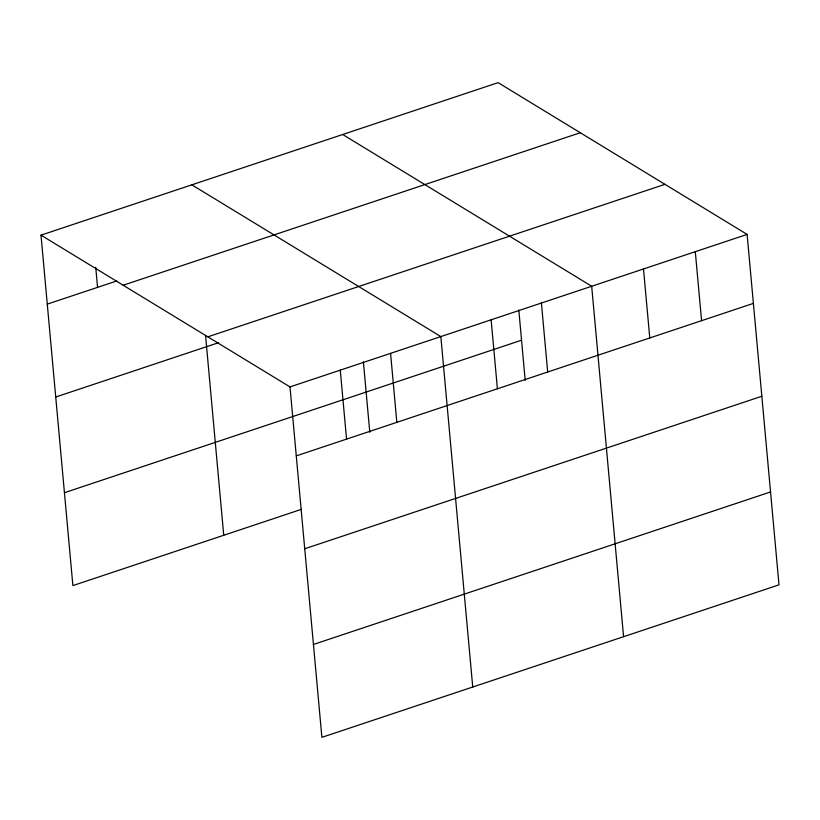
<?xml version="1.0" encoding="UTF-8"?>
<svg xmlns="http://www.w3.org/2000/svg" width="820" height="820" viewBox="0 0 820 820"><rect width="100%" height="100%" fill="white"/><g stroke="black" fill="none" stroke-linecap="round" stroke-linejoin="round"><path stroke-width="1.23" d="M41 235.155L498.109 82.656L747.112 234.407L779 584.845L321.891 737.344L289.993 386.907L41 235.155L72.888 585.593L301.555 509.302M47.273 304.138L116.717 280.973M123.174 285.237L580.283 132.737M207.829 336.835L664.938 184.336M55.729 397.013L218.55 342.698M289.993 386.907L747.112 234.407M64.442 492.707L521.551 340.208M296.276 455.889L753.385 303.39M304.732 548.764L761.841 396.265M313.435 644.458L770.544 491.959M342.688 134.511L591.691 286.262L623.579 636.689M191.849 184.828L440.842 336.589L472.74 687.016M695.298 251.699L701.582 320.671M643.495 268.981L649.778 337.953M541.405 303.031L547.688 372.013M518.804 309.991L525.2 380.377M491.129 319.81L497.402 388.793M390.566 353.358L396.839 422.341M363.383 361.845L369.789 432.222M340.279 370.138L346.553 439.11M205.553 335.39L223.737 535.265M95.735 267.289L97.559 287.359"/></g></svg>
